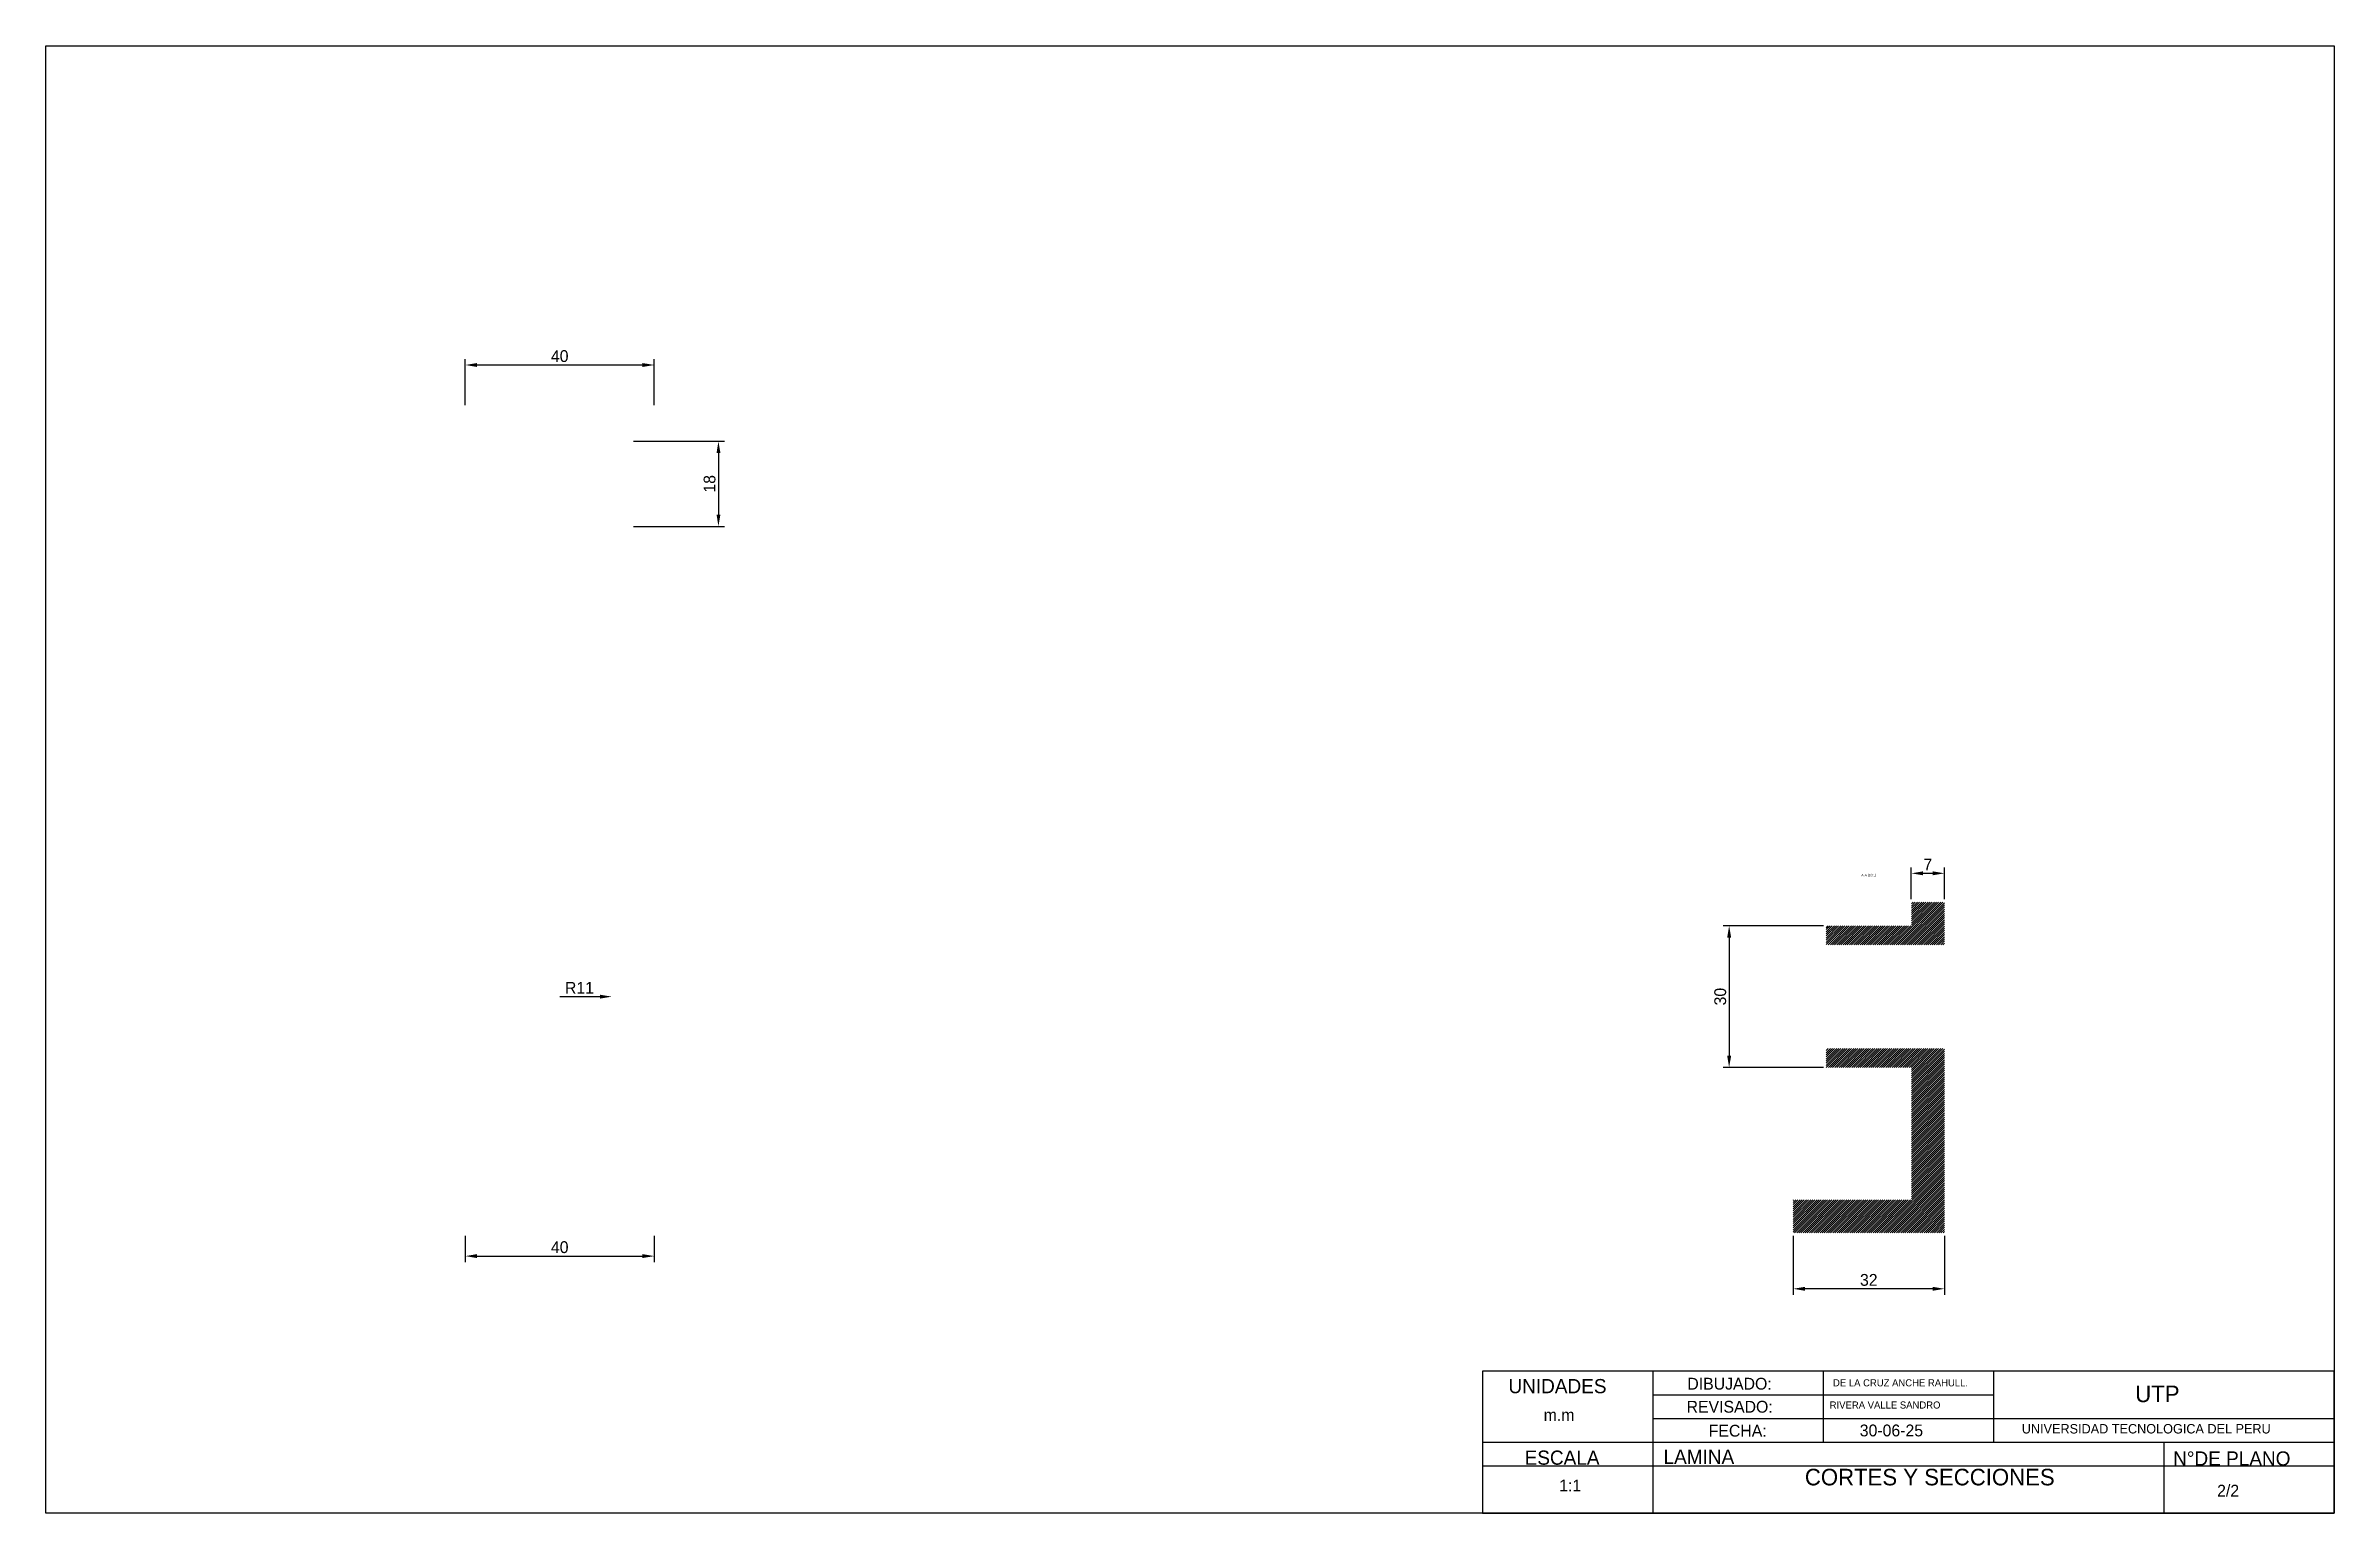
# Paper-space layout 'Presentación1' of a CAD drawing. Header units: millimetres. Extents: x 0 to 4843, y 0 to 3106.
import ezdxf

# ---------------------------------------------------------------- set-up
doc = ezdxf.new("R2010")
doc.units = ezdxf.units.MM
doc.layers.add('MD_Anotación', color=7, linetype='Continuous', lineweight=25)
doc.layers.add('MD_Sombreado', color=7, linetype='Continuous', lineweight=25)
doc.dimstyles.new('ISO-25', dxfattribs={"dimscale": 10, "dimtxt": 2.5, "dimasz": 2.5, "dimexe": 1.25, "dimexo": 0.625, "dimtad": 1, "dimtxsty": 'Standard', "dimcen": 2.5, "dimadec": 0, "dimazin": 0, "dimtfac": 1, "dimtmove": 0, "dimatfit": 2, "dimfxl": 1, "dimarcsym": 0})

# ---------------------------------------------------------------- blocks, each defined once
blk = doc.blocks.new('MENBRETE 2')
for p, q in [((0, 30), (-180, 30)), ((-180, 30), (-180, 0)), ((-144, 30), (-144, 0)), ((-108, 30), (-108, 15)), ((-72, 30), (-72, 15)), ((0, 0), (0, 30)), ((-144, 25), (-72, 25)), ((-144, 20), (-72, 20)), ((-72, 20), (0, 20)), ((-180, 15), (0, 15)), ((-180, 15), (-180, 10)), ((-36, 15), (-36, 0)), ((-180, 10), (0, 10)), ((-180, 0), (0, 0))]:
    blk.add_line(p, q)
for s, height, p in [('UNIDADES', 3, (-174.53, 25.37)), ('DIBUJADO:', 2.5, (-136.72, 26.13)), ('DE LA CRUZ ANCHE RAHULL.', 1.5, (-105.93, 26.82)), ('UTP', 3.5, (-42.05, 23.48)), ('m.m', 2.5, (-167.08, 19.53)), ('REVISADO:', 2.5, (-136.88, 21.26)), ('RIVERA VALLE SANDRO', 1.5, (-106.63, 22.13)), ('FECHA:', 2.5, (-132.2, 16.19)), ('30-06-25', 2.5, (-100.28, 16.25)), ('UNIVERSIDAD TECNOLOGICA DEL PERU', 2, (-66.03, 16.86)), ('ESCALA', 3, (-171.11, 10.25)), ('LAMINA', 3, (-141.75, 10.43)), ('N°DE PLANO', 3, (-34.04, 10.07)), ('1:1', 2.5, (-163.8, 4.61)), ('CORTES Y SECCIONES', 3.5, (-111.88, 5.89)), ('2/2', 2.5, (-24.75, 3.52))]:
    blk.add_text(s, height=height).set_placement(p)
blk = doc.blocks.new('*D20')
at = {"color": 0, "lineweight": -2, "transparency": 16777216}
for p, q in [((1243.6, 2268.8), (1435.8, 2268.8)), ((1423.3, 2243.8), (1423.3, 2113.8)), ((1243.6, 2088.8), (1435.8, 2088.8))]:
    blk.add_line(p, q, dxfattribs=at)
at = {"color": 0, "transparency": 16777216}
for points in [[(1419.2, 2243.8), (1427.5, 2243.8), (1423.3, 2268.8)], [(1419.2, 2113.8), (1427.5, 2113.8), (1423.3, 2088.8)]]:
    blk.add_solid(points, dxfattribs=at)
at = {"layer": 'Defpoints', "color": 0, "transparency": 16777216}
for p in [(1237.4, 2268.8), (1237.4, 2088.8), (1423.3, 2088.8)]:
    blk.add_point(p, dxfattribs=at)
at = {"color": 0, "transparency": 16777216, "insert": (1404.6, 2178.8), "char_height": 25, "attachment_point": 5, "rotation": 90}
blk.add_mtext('18', dxfattribs=at)
blk = doc.blocks.new('*D21')
at = {"color": 0, "lineweight": -2, "transparency": 16777216}
for p, q in [((887.4, 2345.1), (887.4, 2442.8)), ((912.4, 2430.3), (1262.4, 2430.3)), ((1287.4, 2345.1), (1287.4, 2442.8))]:
    blk.add_line(p, q, dxfattribs=at)
at = {"color": 0, "transparency": 16777216}
for points in [[(912.4, 2434.4), (912.4, 2426.1), (887.4, 2430.3)], [(1262.4, 2434.4), (1262.4, 2426.1), (1287.4, 2430.3)]]:
    blk.add_solid(points, dxfattribs=at)
at = {"layer": 'Defpoints', "color": 0, "transparency": 16777216}
for p in [(1287.4, 2430.3), (887.4, 2338.8), (1287.4, 2338.8)]:
    blk.add_point(p, dxfattribs=at)
at = {"color": 0, "transparency": 16777216, "insert": (1087.4, 2449), "char_height": 25, "attachment_point": 5}
blk.add_mtext('40', dxfattribs=at)
blk = doc.blocks.new('*D22')
at = {"color": 0, "lineweight": -2, "transparency": 16777216}
for p, q in [((887.4, 587.1), (887.4, 531.7)), ((1287.4, 587.1), (1287.4, 531.7)), ((912.4, 544.2), (1262.4, 544.2))]:
    blk.add_line(p, q, dxfattribs=at)
at = {"color": 0, "transparency": 16777216}
for points in [[(912.4, 548.4), (912.4, 540.1), (887.4, 544.2)], [(1262.4, 548.4), (1262.4, 540.1), (1287.4, 544.2)]]:
    blk.add_solid(points, dxfattribs=at)
at = {"layer": 'Defpoints', "color": 0, "transparency": 16777216}
for p in [(887.4, 593.4), (1287.4, 593.4), (1287.4, 544.2)]:
    blk.add_point(p, dxfattribs=at)
at = {"color": 0, "transparency": 16777216, "insert": (1087.4, 563), "char_height": 25, "attachment_point": 5}
blk.add_mtext('40', dxfattribs=at)
blk = doc.blocks.new('*D24')
at = {"color": 0, "lineweight": -2, "transparency": 16777216}
blk.add_line((1087.4, 1093.4), (1172.4, 1093.4), dxfattribs=at)
at = {"color": 0, "transparency": 16777216}
blk.add_solid([(1172.4, 1097.5), (1172.4, 1089.2), (1197.4, 1093.4)], dxfattribs=at)
at = {"layer": 'Defpoints', "color": 0, "transparency": 16777216}
for p in [(1087.4, 1093.4), (1197.4, 1093.4)]:
    blk.add_point(p, dxfattribs=at)
at = {"color": 0, "transparency": 16777216, "insert": (1129.2, 1112.1), "char_height": 25, "attachment_point": 5}
blk.add_mtext('R11', dxfattribs=at)
blk = doc.blocks.new('*D25')
at = {"color": 0, "lineweight": -2, "transparency": 16777216}
for p, q in [((3697.6, 587.1), (3697.6, 462.5)), ((4017.6, 587.1), (4017.6, 462.5)), ((3992.6, 475), (3722.6, 475))]:
    blk.add_line(p, q, dxfattribs=at)
at = {"color": 0, "transparency": 16777216}
for points in [[(3722.6, 479.2), (3722.6, 470.8), (3697.6, 475)], [(3992.6, 479.2), (3992.6, 470.8), (4017.6, 475)]]:
    blk.add_solid(points, dxfattribs=at)
at = {"layer": 'Defpoints', "color": 0, "transparency": 16777216}
for p in [(3697.6, 593.4), (4017.6, 593.4), (3697.6, 475)]:
    blk.add_point(p, dxfattribs=at)
at = {"color": 0, "transparency": 16777216, "insert": (3857.6, 493.7), "char_height": 25, "attachment_point": 5}
blk.add_mtext('32', dxfattribs=at)
blk = doc.blocks.new('*D26')
at = {"color": 0, "lineweight": -2, "transparency": 16777216}
for p, q in [((3761.4, 1243.4), (3549.6, 1243.4)), ((3562.1, 1218.4), (3562.1, 968.4)), ((3761.4, 943.4), (3549.6, 943.4))]:
    blk.add_line(p, q, dxfattribs=at)
at = {"color": 0, "transparency": 16777216}
for points in [[(3557.9, 1218.4), (3566.3, 1218.4), (3562.1, 1243.4)], [(3557.9, 968.4), (3566.3, 968.4), (3562.1, 943.4)]]:
    blk.add_solid(points, dxfattribs=at)
at = {"layer": 'Defpoints', "color": 0, "transparency": 16777216}
for p in [(3767.6, 1243.4), (3562.1, 943.4), (3767.6, 943.4)]:
    blk.add_point(p, dxfattribs=at)
at = {"color": 0, "transparency": 16777216, "insert": (3543.3, 1093.4), "char_height": 25, "attachment_point": 5, "rotation": 90}
blk.add_mtext('30', dxfattribs=at)
blk = doc.blocks.new('*D27')
at = {"color": 0, "lineweight": -2, "transparency": 16777216}
for p, q in [((3947.6, 1299.6), (3947.6, 1366.9)), ((4017.6, 1299.6), (4017.6, 1366.9)), ((3972.6, 1354.4), (3992.6, 1354.4))]:
    blk.add_line(p, q, dxfattribs=at)
at = {"color": 0, "transparency": 16777216}
for points in [[(3972.6, 1358.6), (3972.6, 1350.2), (3947.6, 1354.4)], [(3992.6, 1358.6), (3992.6, 1350.2), (4017.6, 1354.4)]]:
    blk.add_solid(points, dxfattribs=at)
at = {"layer": 'Defpoints', "color": 0, "transparency": 16777216}
for p in [(4017.6, 1354.4), (3947.6, 1293.4), (4017.6, 1293.4)]:
    blk.add_point(p, dxfattribs=at)
at = {"color": 0, "transparency": 16777216, "insert": (3982.6, 1373.1), "char_height": 25, "attachment_point": 5}
blk.add_mtext('7', dxfattribs=at)

psp = doc.layouts.new('Presentación1')

# ---------------------------------------------------------------- hatches: boundary and pattern name
at = {"layer": 'MD_Sombreado'}
h = psp.add_hatch(dxfattribs=at)
h.set_pattern_fill('ANSI31', color=256, style=0)
h.paths.add_polyline_path([(3767.649, 943.38), (3947.649, 943.38), (3947.649, 663.38), (3697.649, 663.38), (3697.649, 593.38), (4017.649, 593.38), (4017.649, 983.38), (3767.649, 983.38)], flags=0)
h.paths.add_polyline_path([(4017.649, 1293.38), (3947.649, 1293.38), (3947.649, 1243.38), (3767.649, 1243.38), (3767.649, 1203.38), (4017.649, 1203.38)], flags=0)

# ---------------------------------------------------------------- linework, layer by layer
psp.add_lwpolyline([(-0.2, 3105.967), (4842.53, 3105.967), (4842.53, -0.017), (-0.2, -0.017)], close=True)

# ---------------------------------------------------------------- block references
at = {"xscale": 10.01259829920649, "yscale": 10.01259829920649, "zscale": 10.01259829920649}
psp.add_blockref('MENBRETE 2', (4842.53, -0.017), dxfattribs=at)

# ---------------------------------------------------------------- texts
at = {"layer": 'MD_Anotación', "insert": (3857.649, 1346.766), "char_height": 5, "width": 40, "attachment_point": 8}
psp.add_mtext('A-A (10:1)', dxfattribs=at)

# ---------------------------------------------------------------- dimensions: what is measured, and where the dimension line sits
for p1, p2, distance, picture, middle in [((887.374, 2338.817), (1287.374, 2338.817), 91.435, '*D21', (1087.374, 2449.002)), ((1237.374, 2268.817), (1237.374, 2088.817), 185.972, '*D20', (1404.595, 2178.817)), ((3947.649, 1293.38), (4017.649, 1293.38), 61.007, '*D27', (3982.649, 1373.136)), ((3767.649, 1243.38), (3767.649, 943.38), -205.556, '*D26', (3543.342, 1093.38)), ((887.374, 593.38), (1287.374, 593.38), -49.149, '*D22', (1087.374, 562.981)), ((4017.649, 593.38), (3697.649, 593.38), 118.396, '*D25', (3857.649, 493.734))]:
    dim = psp.add_aligned_dim(p1=p1, p2=p2, distance=distance, dimstyle='ISO-25', override={"dimlfac": -0.1})
    dim.commit()
    dim.dimension.update_dxf_attribs({"geometry": picture, "text_midpoint": middle})
dim = psp.add_radius_dim(center=(1087.374, 1093.38), mpoint=(1197.374, 1093.38), dimstyle='ISO-25', override={"dimlfac": -0.1})
dim.commit()
dim.dimension.update_dxf_attribs({"geometry": '*D24', "text_midpoint": (1129.181, 1093.38), "dimtype": 164})

doc.saveas('drawing.dxf')
